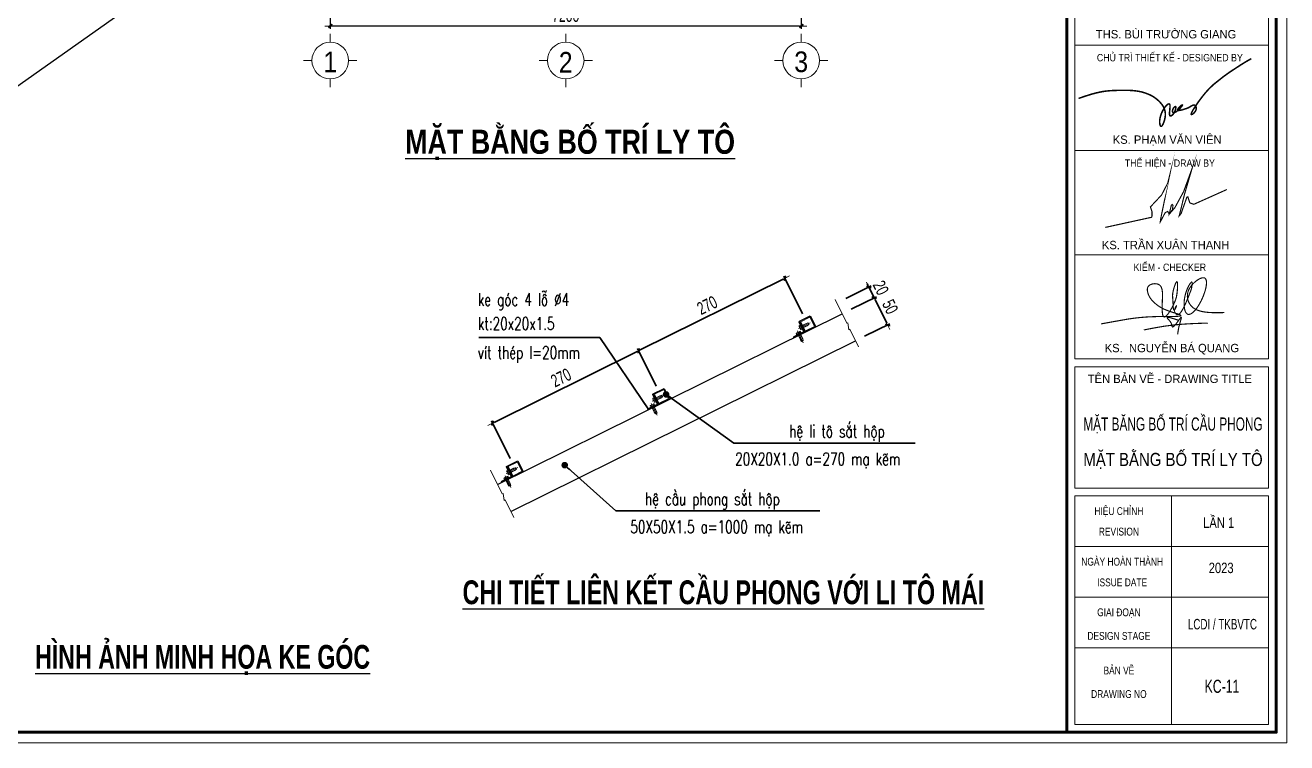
# Model space of a CAD drawing. Header units: millimetres. Extents: x -178395 to 493851, y -561170 to -280028.
# Drawn here: x 251964 to 271251, y -474425 to -463459 of the extents above; entities that cross this region are included whole.
import ezdxf
from ezdxf.enums import TextEntityAlignment as Align

# ---------------------------------------------------------------- set-up
doc = ezdxf.new("R2010")
doc.units = ezdxf.units.MM
doc.header["$MEASUREMENT"] = 0
doc.header["$PDMODE"] = 32
doc.linetypes.add('HIDDEN', pattern=[0.375, 0.25, -0.125])
doc.layers.get('Defpoints').update_dxf_attribs({"color": 1})
for name, color, linetype, lineweight in [('Dim', 252, 'Continuous', 13), ('Khungten_LCDI', 7, 'Continuous', 5), ('LC Dim', 8, 'Continuous', 18), ('LC Hatch', 252, 'Continuous', 9), ('LC ISO', 153, 'Continuous', 13), ('LC MANH DUT', 35, 'HIDDEN', 5), ('LC Net dam 1', 30, 'Continuous', 30), ('LC Net manh', 133, 'Continuous', 5), ('LC Net thay', 63, 'Continuous', 25), ('LC Text1', 3, 'Continuous', 20), ('LC Text2', 7, 'Continuous', 25)]:
    doc.layers.add(name, color=color, linetype=linetype, lineweight=lineweight)
doc.layers.add('KCS_Plotter', color=11, linetype='Continuous', plot=False)
doc.styles.add('HOATBIF', font='hoatbif.shx', dxfattribs={"width": 0.7})
doc.styles.add('Khungten', font='VHAVAN.TTF', dxfattribs={"width": 0.9, "height": 5000})
doc.styles.add('LC 1', font='VHAVANB.TTF')
doc.styles.add('LC 3', font='vnsimli.shx', dxfattribs={"width": 0.75})
doc.styles.add('LC3', font='VHARIALB.TTF', dxfattribs={"width": 0.8})
doc.styles.add('romans.shx', font='romans.shx', dxfattribs={"width": 0.7, "bigfont": 'vns.shx'})
doc.styles.add('Title', font='VHBLACK.TTF', dxfattribs={"width": 0.8})
doc.styles.add('VNAVANTH', font='VHAVANB.TTF', dxfattribs={"width": 0.6})
doc.dimstyles.new('1-100', dxfattribs={"dimscale": 100, "dimtxt": 2.5, "dimasz": 0.35, "dimexe": 0.5, "dimexo": 0, "dimgap": 0.8, "dimtad": 1, "dimdec": 0, "dimzin": 0, "dimdsep": 46, "dimtxsty": 'HOATBIF', "dimblk1": 'DOT', "dimblk2": 'DOT', "dimsah": 1, "dimcen": -1, "dimdle": 1, "dimclrd": 256, "dimclre": 256, "dimclrt": 4, "dimadec": 3, "dimazin": 2, "dimtfac": 0.3333333333333333, "dimtdec": 0, "dimtix": 1, "dimtmove": 2, "dimatfit": 3, "dimldrblk": 'DOT', "dimfxl": 1, "dimtvp": 0.8333333333333333, "dimtolj": 1, "dimtzin": 0, "dimarcsym": 0})
doc.dimstyles.new('Copy of 1-100 mat bang', dxfattribs={"dimscale": 130, "dimtxt": 2.5, "dimasz": 0.35, "dimexe": 0.5, "dimexo": 0, "dimgap": 0.8, "dimtad": 1, "dimdec": 0, "dimzin": 0, "dimdsep": 46, "dimtxsty": 'HOATBIF', "dimblk1": 'DOT', "dimblk2": 'DOT', "dimsah": 1, "dimcen": -1, "dimdle": 1, "dimclrd": 256, "dimclre": 256, "dimclrt": 4, "dimadec": 3, "dimazin": 2, "dimtfac": 0.3333333333333333, "dimtdec": 0, "dimtix": 1, "dimtmove": 2, "dimatfit": 3, "dimldrblk": 'DOT', "dimfxl": 1, "dimtvp": 0.8333333333333334, "dimtolj": 1, "dimtzin": 0, "dimarcsym": 0})
doc.dimstyles.new('D100X10', dxfattribs={"dimscale": 100, "dimtxt": 2.5, "dimasz": 1.199999999999999, "dimexe": 1, "dimexo": 0, "dimgap": 0.5, "dimtad": 1, "dimdec": 0, "dimlfac": 0.1, "dimzin": 0, "dimdsep": 46, "dimtxsty": 'romans.shx', "dimblk": 'ARCHTICK', "dimcen": 0.09, "dimdle": 1, "dimclrd": 8, "dimclre": 8, "dimclrt": 3, "dimadec": 0, "dimazin": 0, "dimtfac": 1, "dimtdec": 0, "dimtmove": 0, "dimatfit": 3, "dimfxl": 1, "dimtolj": 1, "dimtzin": 0, "dimarcsym": 0})
doc.dimstyles.new('DIM CHUAN', dxfattribs={"dimscale": 60, "dimtxt": 2.5, "dimasz": 0.35, "dimexe": 0.5, "dimexo": 0, "dimgap": 0.8, "dimtad": 1, "dimdec": 0, "dimzin": 0, "dimdsep": 46, "dimtxsty": 'HOATBIF', "dimblk1": 'DOT', "dimblk2": 'DOT', "dimsah": 1, "dimcen": -1, "dimdle": 1, "dimclrd": 256, "dimclre": 256, "dimclrt": 4, "dimadec": 3, "dimazin": 2, "dimtfac": 0.3333333333333333, "dimtdec": 0, "dimtix": 1, "dimtmove": 2, "dimatfit": 3, "dimldrblk": 'DOT', "dimfxl": 1, "dimtvp": 0.8333333333333331, "dimtolj": 1, "dimtzin": 0, "dimarcsym": 0})

# ---------------------------------------------------------------- blocks, each defined once
blk = doc.blocks.new('NGUYEN BA QUANG')
at = {"layer": 'LC ISO', "const_width": 54.00000000000001}
for points in [[(-3415.742459651906, -556.7514558557596, -0.001023268828116874), (-2230.73197725003, -344.8015073748538, -0.00838490452658571), (-1868.521439806333, -289.1159269686614, -0.02611389208118788), (-905.2891554434455, -211.6814682685072, -0.007165948777721536), (-491.0001880329091, -204.5163767106133, 0.001773479576378031), (-48.71086073680999, -203.1471858338919, 0.00973610555286447), (199.6393093123679, -196.9934690528898, 0.02577296845578685), (331.4393863478017, -185.5494115001929, 0.05446494388398628), (383.4665701761078, -173.3240845330583, 0.09182996763057781), (396.74730456418, -165.5638024612854, 0.3862621601166717), (398.8951636805486, -151.6118274983601, 0.1297930560241622), (378.6911755427227, -134.7095362617983, 0.0368009035836649), (321.0605493690655, -107.8264300745504, 0.01612787132439147), (183.7681661881652, -59.20729604910593, -0.006735657259071316), (-182.9539282377555, 61.67741038647364, -0.02392360503478572), (-416.3827062858982, 154.3740509006311, -0.04678547136346928), (-684.018369304581, 310.309586718824, -0.04150942969645631), (-918.4566112378343, 503.4894580390828, -0.09267804553477087), (-1135.537844303098, 812.5426166584948, -0.07777848738319518), (-1198.611427295215, 1035.063237065042, -0.07010647017399217), (-1195.551406124149, 1141.488491662225, -0.2015724058602932), (-1106.260531183911, 1285.650931672368, -0.09188682522042661), (-982.2227683426909, 1343.149300428951, -0.1188505876684561), (-731.8352708703042, 1351.425179531914, -0.227561029150303), (-542.7326310702765, 1207.756841431808, -0.05571639582425443), (-508.2293968836839, 1120.818865340465, -0.03574126413348661), (-487.4975763470256, 1018.975198905071, -0.02275654796647826), (-477.6939686054584, 904.4984659980109, -0.01867768323706646), (-477.259454113916, 714.0677317237132, 0.005361486166948599), (-492.6080748176137, 294.090697506821, 0.0225005832147527), (-487.0213185714547, 24.79991792020155, 0.02495605311934028), (-473.7789010750657, -85.49479227937991, 0.05187800990696231), (-451.2908626736407, -168.8656130375748, 0.08400365225806575), (-427.3289061583901, -208.9018523251871, 0.3026989583961548), (-372.1687413219161, -224.1417100875988, 0.09102839739786561), (-330.8322856532441, -203.5108787281788, 0.04576941829780168), (-284.8151406770594, -164.0440301059571, 0.03140743097482861), (-218.3378388451911, -87.18964781917748, 0.0264731876660429), (-113.6651239115272, 65.8979201776092, 0.03887828751683983), (123.9474605443665, 530.2758222458069, 0.0633875373591097), (206.6182869370914, 831.332869242091, 0.03037666214562491), (242.6143374946241, 1235.635993007862, 0.01939502723221942), (241.3568486632939, 1350.386835473095, 0.05085700761156814), (230.7066233511541, 1429.385620400688, 0.08925886774017966), (221.3408620441005, 1450.651058408141, 0.446192699033484), (201.6803199312762, 1454.428646674874, 0.08967016257334362), (185.0045353355399, 1437.581856018543, 0.04831518423442303), (156.1810004511462, 1387.977249124146, 0.0245678345197167), (114.1570094655926, 1287.599130742281, 0.0370870105852887), (24.37014530329543, 971.10249290918, 0.06811048506690111), (6.634936000578818, 722.0080484465288, 0.007403814394553052), (18.86254756404196, 571.4922636943229, -0.009820520249535426), (27.02575199130479, 442.1574602796463, 0.01377480187220938), (37.76570182202704, 214.3319147947477, 0.02399139652713657), (45.68948435918901, 153.6963684717775, 0.06864153187625571), (58.13497058269786, 112.5024933191889, 0.1684949314484489), (71.28458569604845, 98.62060262821615, 0.1904720302184289), (82.1983419411863, 99.12544360134052, 0.1357525685473833), (102.1500783606516, 116.4798127115355, 0.0425465264384966), (133.0607046513232, 164.890999053925, 0.03724681052758359), (184.7513077614894, 280.2390169332793, 0.08346179489859955), (192.0964624564749, 310.3624427118921, 0.7523962487026183), (188.5505708976125, 311.1480921158509, 0.07710326428576783), (169.9386847160185, 286.3506420671183, 0.06777754869053806), (106.2762584052598, 134.8627856008243, 0.07964221606168705), (97.11803217812485, 52.09558397092042, 0.07615012902177906), (107.1749798443016, 11.77334379710373, 0.09081810996018269), (167.5601890659964, -77.41382955442532, 0.1629918974448149), (232.5434472569013, -110.7428657877899, 0.1345345907090543), (286.9619776733834, -101.1632698900648, 0.04613473089311346), (314.9148386494944, -85.2917059364263, 0.05889992605639312), (372.1858511918817, -33.20172897129669, 0.03344636081905821), (431.1147165937909, 43.59513613561285, 0.02049285360898499), (491.5063933423044, 142.1921966617228, 0.01893084446634921), (584.4100264305725, 324.6047635312425, 0.012314747466873), (711.5809894745271, 616.9930712472124, 0.006261975924166463), (906.2382642981229, 1113.709387272364)], [(906.2382642981156, 1113.709387272364, 0.006821204782074861), (929.3664235677952, 1272.305725077778, 0.01177449647206627), (936.5019769520677, 1340.159588555165, 0.02626635318712198), (938.3232988356631, 1394.280285522138, 0.05210349315538394), (935.1362116969995, 1423.104631731956, 0.0767832397537057), (930.4281799584005, 1435.645017707051, 0.1639711312044803), (923.3951719382512, 1442.177143333858, 0.1700421894479598), (913.8775669745028, 1442.260324681876, 0.0804787467134827), (902.0638656233914, 1436.194729996001, 0.05585002304775516), (880.7169085219448, 1416.791003873979, 0.03105632320966718), (847.1146505125016, 1374.620668712159, 0.02520316896245004), (790.7418576052241, 1285.532951687463, 0.1161289833232784), (556.192337452052, 475.6461918307759, 0.0619740878534032), (575.4511275624354, 166.4681158607418, 0.04536466506679582), (610.1467278384062, 47.08867641887628, 0.07067632808432932), (659.9036252752649, -41.19088657893008, 0.09141479981049583), (709.7219259955036, -85.57871332007926, 0.146905103300193), (783.412819844516, -103.8065416412719, 0.06844753349195222), (832.8775032239337, -94.80129903793568, 0.04963584310175265), (885.4953169405726, -71.99952171795303, 0.05398590251606135), (978.4340931241004, -6.039094294857932, 0.02920929145936803), (1055.770838223843, 69.23858372721588, 0.02130438572321334), (1134.093271468044, 161.970414266194, 0.02549093279238358), (1250.056426366004, 328.6372853993089, 0.06887327965480822), (1560.71755165333, 1026.698734858248, 0.01772986867585869), (1596.423822711118, 1171.049911345006, 0.03769732555598621), (1623.732949080271, 1368.210435102461, 0.02903705367099926), (1623.492576731731, 1452.896334537509, 0.04287987065683749), (1612.707492836858, 1525.13190782693, 0.06672644180491556), (1590.416631502465, 1582.526591583446, 0.1004945659195724), (1555.658926835376, 1622.689822419576, 0.1118714799712033), (1507.790730536906, 1643.611139487417, 0.05463110627537568), (1469.293329368144, 1647.092779967352, 0.04117910092137147), (1426.369218068912, 1642.780848260212, 0.04560995381358889), (1355.263866422441, 1622.789591019449, 0.04967005442666559), (1224.85958513983, 1557.559348550218, 0.109428770350453), (829.0577193203226, 1164.446508786263, 0.05046970122450359), (753.1878892433433, 1012.310292445298, 0.3681263292270148), (1079.034315203307, 155.7475817831291, 0.04065477441221551), (1222.588264185588, 89.57206983858487, 0.03144098274845051), (1382.567851312071, 41.73820587448427, 0.02350305092233591), (1556.509230861129, 9.494742693699664, 0.01708387394488401), (1741.948557111127, -9.909566900751088, 0.01193550630204759), (1936.421984340452, -19.22597010593745, 0.009133379972890996), (2205.51443450256, -20.71078428751207, 0.002915431525694136), (2480.447111560394, -15.67412363161566)], [(-1368.076078839847, -846.5769282116671, -0.004051470173590949), (-800.4800903758942, -737.2419130066992, -0.02638426695731388), (342.335443126276, -582.3521773445827, -0.006338858096324619), (726.2489689903141, -555.6118707723508, -0.004215207665118923), (1111.128757939417, -536.955526556645, -0.002629152913625729), (1689.414704448123, -517.0549725896271)], [(273.5069862953005, -379.6265265482361, 0.002583589471149279), (98.6858570232107, -322.4545898970973, 0.004829212876138576), (-9.140757654258778, -288.9516493468836, 0.009549268742896229), (-103.8861650758427, -262.3662346226047, 0.02018964512143505), (-180.3178823391918, -245.4653560545412, 0.02039080733822667), (-210.030956254539, -241.5113085573539, 0.03779208156076497), (-233.2034265419488, -241.0160239730612, 0.08389058355718805), (-249.181232838615, -244.3253785930283, 0.1298664005104537), (-256.0496311302068, -249.512255242269, 0.1706472609568477), (-258.2271902573821, -257.1797134181252, 0.0741418097433781), (-256.9367273477883, -263.7414758689119, 0.04333022544378234), (-253.4272373590329, -271.4926647789835, 0.03898213506768449), (-240.4898578920383, -290.4152512596047, 0.01838143936715648), (-209.4114435354877, -326.6878785700246, -0.00614457368808996), (-154.9314100915108, -387.9240764445276, -0.01716142362355488), (-111.5782992732311, -441.9616064683651, -0.02917932746616484), (-72.33556495999619, -501.6273440412187, -0.05627668711859957), (-39.24854109179068, -576.7616233160952, -0.02541612563918485), (-31.07435968748905, -610.0984959667257, -0.003247426930573574), (-23.54134462146067, -651.5856609328766, 0.03331552814876149), (-17.5691758126286, -676.7936901688226, 0.05563147195772989), (-12.21683856116397, -689.2109160313266, 0.08752108743613793), (-5.285343057799764, -697.5322425993509, 0.158279770782921), (7.912478522084712, -702.7649958976835, 0.07776982487074056), (18.42066456134125, -701.7802183550375, 0.05149525642811281), (30.17063013827101, -697.5044527213031, 0.04838032487659783), (49.88779429096394, -685.4595185412618, 0.02792000497866766), (71.79179451411983, -667.3966761485208, 0.02121534791074225), (103.7692175545471, -635.3898742488818, 0.01275748010887483), (138.1231757512614, -596.1361972852028, 0.01135363225152305), (192.2211496975924, -527.9823266261083, 0.005945326491445629), (264.6100631347999, -430.155121290969, -0.007903619690714288), (359.7145691134028, -300.5607676876243, -0.01148330057469655), (384.3675966664359, -269.8244740601804, -0.02782250004930501), (404.0571742248776, -248.6063577198365, -0.06696102629205983), (415.0476274738921, -240.1255715803418, -0.1235452428722631), (420.3737641911757, -238.4734149208816, -0.248584094680431), (423.9742472370144, -240.3082719536324, -0.1208396114824122), (425.8282025436438, -245.6936594908475, -0.06459661312201433), (425.6305849657874, -259.8493048307719, -0.02700827915941287), (420.5898580810153, -288.5259679210722, -0.01130616100148826), (411.1827610912896, -326.251105666277, -0.007084813019538475), (384.0403472986018, -419.4460164386837, 0.007773290434898449), (340.101061963107, -568.922981152893, 0.03161987238243393), (265.5989171810015, -923.0332083953544, 0.004794833107784158), (247.7879085281857, -1054.90964259312)]]:
    blk.add_lwpolyline(points, format="xyb", dxfattribs=at)
blk = doc.blocks.new('lcdi fix')
at = {"layer": 'Defpoints', "lineweight": 0}
blk.add_lwpolyline([(-1199.999999582767, -14849.99999999255), (-1199.999999582767, 14849.99999999255), (40799.99891111254, 14849.99999999255), (40799.99891111254, -14849.99999999255)], close=True, dxfattribs=at)
at = {"layer": 'Khungten_LCDI', "color": 5, "lineweight": 60}
blk.add_line((36600.02583062735, 14649.99999999255), (36600.02583062735, -14649.99999999255), dxfattribs=at)
at = {"layer": 'Khungten_LCDI', "color": 5, "lineweight": 25}
blk.add_line((40599.99900004354, -14649.99999999255), (40599.99900004354, 14649.99999999255), dxfattribs=at)
at = {"layer": 'Khungten_LCDI', "color": 9, "lineweight": 15}
for p, q in [((38600.01241535035, -10133.35492102057), (38600.01241535035, -14500.00080568343)), ((40449.99980574933, -11100.01639542729), (36750.02502495137, -11100.01639542729)), ((40449.99980574933, -12066.67786983401), (36750.02502495137, -12066.67786983401)), ((40449.99980574933, -13033.33934423327), (36750.02502495137, -13033.33934423327))]:
    blk.add_line(p, q, dxfattribs=at)
at = {"layer": 'Khungten_LCDI', "color": 5, "lineweight": 60}
blk.add_lwpolyline([(0, -14649.99999999255), (0, 14649.99999999255), (40599.99891117215, 14649.99999999255), (40599.99891117215, -14649.99999999255)], close=True, dxfattribs=at)
at = {"layer": 'Khungten_LCDI', "color": 9, "lineweight": 15}
for points in [[(36750.02502495137, -1521.876888302984), (40449.99980574933, -1521.876888302984), (40449.99980574933, 446.3150240202522), (36750.02502495137, 446.3150240202522)], [(36750.02502495137, -1521.876888302984), (40449.99980563012, -1521.876888302984), (40449.99980563012, -3535.499688288095), (36750.02502495137, -3535.499688288095)], [(36750.02502495137, -5526.407044445994), (40449.99980574933, -5526.407044445994), (40449.99980563012, -3535.499688288095), (36750.02502480236, -3535.499688288095)], [(36750.02502495137, -7517.314400603893), (40449.99980574933, -7517.314400603893), (40449.99980574933, -5526.407044445994), (36750.02502495137, -5526.407044445994)], [(36750.02502495137, -9983.355726711452), (40449.99980574933, -9983.355726711452), (40449.99980574933, -7667.313498102129), (36750.02502495137, -7667.313498102129)], [(36750.02502495137, -14500.00080568343), (40449.99980574933, -14500.00080568343), (40449.99980574933, -10133.35492102057), (36750.02502495137, -10133.35492102057)]]:
    blk.add_lwpolyline(points, close=True, dxfattribs=at)
at = {"layer": 'LC ISO', "const_width": 29.4}
blk.add_lwpolyline([(36819.74416653373, -2541.455157268963, -0.005588515698796944), (36989.0649052116, -2484.316249435927, -0.02245297996981345), (37202.60905389402, -2425.099459620501, -0.03834290273951299), (37420.45916787206, -2393.413775446594, -0.01229875748814797), (37598.25398095829, -2386.080560537801, -0.01406072389736708), (37777.63504028412, -2385.951238319102, -0.03243469472397378), (37955.14876871897, -2402.305004945345, -0.06588667598315685), (38168.57910613892, -2465.408022687472, -0.1274019199065345), (38413.91882626816, -2656.564060261202, -0.2172033913870078), (38473.51582590696, -2910.340706601303, -0.05604631458064478), (38440.91393196454, -3019.256991701852, -0.05498114323569674), (38418.68301767128, -3060.047024084048, -0.0749171195420875), (38407.73596683732, -3071.462336482671, -0.1926307985351304), (38397.53794113263, -3074.749064061763, -0.1904258852390606), (38388.53235502096, -3068.959157021071, -0.07985644518698883), (38381.06016874235, -3055.120186785644, -0.06746448095194765), (38372.00329302186, -3008.881330440856, -0.08982270754539133), (38386.02260764984, -2880.7609067271, -0.1042703524117972), (38490.69895416835, -2685.125388683412, -0.05658009149868722), (38522.44709164335, -2655.773398954912, -0.1027612968865278), (38542.61795762864, -2645.949069998913, -0.4117672404207381), (38564.75579915648, -2657.634629334176, -0.07218231383227926), (38568.32334527191, -2673.449450496362, -0.04206250200986533), (38567.65574511848, -2720.708542805478, 0.006515227151422259), (38560.07481369984, -2805.751622060379, 0.05084639786445472), (38560.7303022237, -2852.434396133073, 0.08464227202765125), (38565.36694139385, -2867.77085229392, 0.3168875802509872), (38580.08224686632, -2876.146023401588, 0.1055700702543699), (38594.99454629862, -2871.005151155919, 0.07917300854265144), (38621.31378271445, -2849.461328315775, 0.1488966286766768), (38678.77496713557, -2726.923334882694, 0.07447193736778981), (38678.9068149765, -2705.806119712896, 0.2952294155954125), (38672.28601486413, -2696.063621571978, 0.157010280361406), (38666.16498245305, -2696.804296995414, 0.09729784531344862), (38649.94403260081, -2708.888796559453, 0.1650175655232289), (38616.49292066228, -2778.194805935902, 0.0851171643159633), (38617.43871355089, -2797.651071583308, 0.3847350180374049), (38637.45216063278, -2813.490573439063, 0.08300276922985213), (38654.68758825269, -2810.226105816579, 0.04418340670847572), (38675.23309813778, -2800.829501341362, 0.04844794296338305), (38721.72117176115, -2767.634752472501, 0.05519679072184347), (38787.6826666721, -2697.263114916433, 0.06222981996331223), (38805.78432118996, -2668.35126359568, 0.3561450020375981), (38806.31353539405, -2662.200538462866, 0.2964482303037709), (38800.00646822885, -2663.518652059409, 0.0579955875223284), (38762.44256600568, -2693.296752088816, 0.04854116645853888), (38723.04857397747, -2737.37378487954, 0.08660772606827345), (38713.85392761184, -2755.339407281324, 0.3148671975450135), (38716.80380624836, -2766.150217934597, 0.149234246616568), (38730.76612320822, -2770.062454764735, 0.0475888731294818), (38752.88778181215, -2768.569275180583, 0.03074249337590269), (38810.18765648222, -2755.345822897937, 0.01091941746084903), (38887.92128206688, -2731.196223002421, 0.0584758200324836), (38946.96842958644, -2703.216956724308, -0.02130430647409003), (38991.29834462472, -2677.680324779268, -0.04634426946496323), (39012.87625869636, -2669.204763763448, -0.09669843592212417), (39032.4871797809, -2667.255866578304, -0.153723112879591), (39048.95079601937, -2674.532101573443, -0.1037139143210005), (39061.15497800614, -2691.30875661636, -0.23554618836894), (39056.7669764848, -2778.079324334847, -0.1244463231351132), (38999.95752419208, -2839.660228066303, -0.1152476491664615), (38981.17614154436, -2848.01762156909, -0.439420744214835), (38973.60880067004, -2843.0734146417, -0.1011233010464462), (38974.33563636408, -2833.230777115152, -0.05373522426661613), (38987.44760825419, -2800.624264290542, -0.02545295212921262), (39028.94848213565, -2728.712604652683, -0.03346928635086892), (39247.97035103442, -2429.586297329663, -0.0590127673894997), (39490.82002178645, -2202.599657489797, -0.03440034268406823), (39817.51851404092, -1967.718628791824, -0.02324912255646122), (40123.30022735055, -1779.818051969521)], format="xyb", dxfattribs=at)
at = {"layer": 'LC ISO', "const_width": 21.59999986938455}
for points in [[(38222.87711433375, -4809.914188518995), (38225.15778840998, -4705.622842297947), (38193.79040883611, -4613.831415934703), (38407.04469533822, -4386.399640539807), (38523.82636663569, -4160.669496511648), (38558.67262562091, -4023.587141020067), (38386.02930053312, -4862.210910692544), (38383.96154913022, -4897.784401399658), (38424.12266979824, -4821.607947274813), (38475.37295255252, -4724.397890678272), (38525.03943360259, -4698.540392353363), (38553.04795764325, -4752.338513541526), (38615.8066159264, -4664.062902577416), (38625.24762483747, -4581.188215915725), (38611.22380433179, -4565.5304865529), (38594.23557759722, -4580.745964922391), (38553.04795764325, -4752.338513541526), (38659.01729020742, -4632.174897728262), (38828.42139111131, -4321.73085648668), (38987.05794487947, -3888.191893667587), (38849.66735140136, -4359.020298461062), (38748.80015094856, -4764.090824562583), (38743.75047326418, -4784.369721836192), (38780.60786412023, -4740.522841314676), (38890.75097243756, -4426.596446939122), (38910.24178214246, -4420.38432971327), (38947.18867583385, -4536.30694481291), (39023.38938792791, -4563.777741282853), (39655.19297212332, -4280.944315545497)], [(37332.86066179157, -5004.465325853576), (38222.87711433375, -4809.914188518995)]]:
    blk.add_lwpolyline(points, dxfattribs=at)
at = {"layer": 'LC Net dam 1', "xscale": 0.4, "yscale": 0.4, "zscale": 0.4}
blk.add_blockref('NGUYEN BA QUANG', (38615.82109906134, -6625.338046038371), dxfattribs=at)
at = {"color": 7}
for s, height, style, p in [('ths. bïi tr\xadêng giang', 159.9999958502171, 'VNAVANTH', (38493.4382369825, -1394.128151668134)), ('ks. PH¹M V¡N VI£N', 159.9999958502171, 'VNAVANTH', (38514.71864980546, -3407.751048197184)), ('ks. TRÇN XU¢N THANH ', 159.9999958502171, 'VNAVANTH', (38514.71864980546, -5421.373751633466)), ('ks.  NGUYÔN B¸ QUANG', 159.999995850217, 'VNAVANTH', (38604.81992317514, -7389.565698123064)), ('tªn b¶n vÏ - drawing title', 159.999995850217, 'Khungten', (38565.57114115444, -7977.244468249381))]:
    blk.add_text(s, height=height, dxfattribs=dict(at, style=style)).set_placement(p, align=Align.CENTER)
for s, height, style, width, p in [('chñ tr× thiÕt kÕ - designed by', 139.9999963689399, 'Khungten', 0.9, (38565.57114115444, -1831.807858450236)), ('thÓ hiÖn - draw by', 139.9999963689399, 'Khungten', 0.9, (38565.57114115444, -3845.430658435347)), ('kiÓm - checker', 139.9999963689399, 'Khungten', 0.9, (38565.57114115444, -5836.338014593246)), ('hiÖu chØnh', 149.9999961095785, 'Khungten', 0.8, (37591.68996659008, -10499.41199288517)), ('revision', 149.9999961095785, 'Khungten', 0.8, (37591.68996659008, -10890.99042762071)), ('ngµy hoµn thµnh', 149.9999961095785, 'Khungten', 0.8, (37654.03784310904, -11466.07346729934)), ('issue date', 149.9999961095785, 'Khungten', 0.8, (37654.03784310904, -11861.50349316746)), ('giai ®o¹n', 149.9999961095785, 'Khungten', 0.8, (37591.68996659008, -12432.73494169861)), ('lcdi / tkBVTC', 199.9999948127713, 'Title', 0.7, (39570.58762645808, -12684.13589687645)), ('design stage', 149.9999961095785, 'Khungten', 0.8, (37591.68996659008, -12883.1508423388)), ('b¶n vÏ', 149.9999961095785, 'Khungten', 0.8, (37591.68996659008, -13543.73938007653)), ('drawing nO', 149.9999961095785, 'Khungten', 0.8, (37591.68996659008, -13994.15528071672))]:
    blk.add_text(s, height=height, dxfattribs=dict(at, style=style, width=width)).set_placement(p, align=Align.CENTER)
at = {"color": 7, "style": 'Khungten', "width": 0.8}
for tag, p in [('REVISION', (39498.75271332351, -10746.30395446718)), ('NGAYHT', (39546.07422497955, -11609.37091637403))]:
    blk.add_attdef(tag, text='', height=199.998925739526, dxfattribs=at).set_placement(p, align=Align.CENTER)
at = {"layer": 'LC Text1', "color": 3, "style": 'LC 1', "width": 1.834005631990714}
for tag, p, p2 in [('TENBANVE1', (36912.65773373929, -8885.760238945484), (40339.14503431407, -8885.760238945484)), ('TENBANVE2', (36912.65773373929, -9562.465564332902), (40339.14503431407, -9562.465564332902))]:
    blk.add_attdef(tag, text='', height=249.9999935159642, dxfattribs=at).set_placement(p, p2, align=Align.FIT)
at = {"layer": 'LC Text1', "style": 'Title', "width": 0.7}
blk.add_attdef('SOBANVE', text='', height=249.9999935159641, dxfattribs=at).set_placement((39561.98232412425, -13896.18071823567), align=Align.CENTER)
blk = doc.blocks.new('TIEUDE1')
at = {"layer": 'LC Text2', "color": 7, "style": 'LC 1'}
blk.add_attdef('TIªU§Ò', text='', height=5, dxfattribs=at).set_placement((0, 0), align=Align.BOTTOM_CENTER)
blk.add_attdef('TL', text='', height=3, dxfattribs=at).set_placement((0, -2), align=Align.TOP_CENTER)
blk = doc.blocks.new('DOT')
at = {"layer": 'LC Dim'}
blk.add_line((-3, 0), (3, 0), dxfattribs=at)
at = {"layer": 'LC Dim', "color": 4}
blk.add_line((-1, -1), (1, 1), dxfattribs=at)
blk.add_lwpolyline([(0.5, 1), (-1, -0.5), (-0.5, -1), (1, 0.5)], close=True, dxfattribs=at)
blk = doc.blocks.new('*D597')
at = {"layer": 'Defpoints', "color": 0, "ltscale": 2, "transparency": 16777216}
for p in [(256627.3938279081, -461858.8700692228), (263827.393827908, -461858.8700692228), (256627.3938279081, -463472.8079652798)]:
    blk.add_point(p, dxfattribs=at)
at = {"layer": 'LC Dim', "lineweight": -2, "ltscale": 2, "transparency": 16777216}
for p, q in [((256627.3938279081, -461858.8700692228), (256627.3938279081, -463512.8079652798)), ((263827.393827908, -461858.8700692228), (263827.393827908, -463512.8079652798)), ((263799.393827908, -463472.8079652798), (256655.3938279081, -463472.8079652798))]:
    blk.add_line(p, q, dxfattribs=at)
at = {"layer": 'LC Dim', "lineweight": -2, "ltscale": 2, "transparency": 16777216, "xscale": 28, "yscale": 28, "zscale": 28, "rotation": 180}
blk.add_blockref('DOT', (256627.3938279081, -463472.8079652798), dxfattribs=at)
at = {"layer": 'LC Dim', "lineweight": -2, "ltscale": 2, "transparency": 16777216, "xscale": 28, "yscale": 28, "zscale": 28}
blk.add_blockref('DOT', (263827.393827908, -463472.8079652798), dxfattribs=at)
at = {"layer": 'LC Dim', "color": 4, "ltscale": 2, "transparency": 16777216, "insert": (260227.393827908, -463308.8079652798), "char_height": 200, "attachment_point": 5, "style": 'HOATBIF'}
blk.add_mtext('\\A1;7200', dxfattribs=at)
blk = doc.blocks.new('_Dot')
at = {"color": 0, "linetype": 'ByBlock', "lineweight": -2}
blk.add_line((-0.5, 0), (-1, 0), dxfattribs=at)
at = {"color": 0, "linetype": 'ByBlock', "const_width": 0.5}
blk.add_lwpolyline([(-0.25, 0, 1), (0.25, 0, 1)], format="xyb", close=True, dxfattribs=at)
blk = doc.blocks.new('TTRUC')
at = {"layer": 'LC ISO'}
for p, q in [((0, 6.94551799677526), (0, 10.13175513561828)), ((-6.94551799677526, 0), (-10.13175513561828, 0)), ((6.94551799677526, 0), (10.13175513561828, 0)), ((0, -6.94551799677526), (0, -10.13175513561828))]:
    blk.add_line(p, q, dxfattribs=at)
at = {"layer": 'LC Net manh'}
blk.add_circle((0, 0), 6.94551799677526, dxfattribs=at)
blk = doc.blocks.new('*D1120')
at = {"layer": 'Defpoints', "color": 0, "transparency": 16777216}
for p in [(278554.2567238673, -467016.7895421905), (278902.7285140547, -467720.4777377778), (276000.5125891893, -469157.6773173508)]:
    blk.add_point(p, dxfattribs=at)
at = {"layer": 'Dim', "lineweight": -2, "transparency": 16777216}
for p, q in [((275683.4056440393, -468438.4570100019), (278522.8918788297, -467032.3216539521)), ((278902.7285140547, -467720.4777377778), (278532.0679927793, -466971.9826207084)), ((276000.5125891893, -469157.6773173508), (275629.8520679139, -468409.1822002814))]:
    blk.add_line(p, q, dxfattribs=at)
at = {"layer": 'Dim', "lineweight": -2, "transparency": 16777216, "xscale": 35, "yscale": 35, "zscale": 35}
for p, rotation in [((278554.2567238673, -467016.7895421905), 26.34496604125285), ((275652.0407990018, -468453.9891217635), 206.3449660412528)]:
    blk.add_blockref('DOT', p, dxfattribs=dict(at, rotation=rotation))
at = {"layer": 'Dim', "color": 4, "transparency": 16777216, "insert": (277012.1749639739, -467551.6809539003), "char_height": 250, "attachment_point": 5, "rotation": 26.34496604125285, "style": 'HOATBIF'}
blk.add_mtext('\\A1;270', dxfattribs=at)
blk = doc.blocks.new('*D1121')
at = {"layer": 'Defpoints', "color": 0, "transparency": 16777216}
for p in [(279765.3599389227, -467414.307867661), (279871.8658481311, -467629.3810907822), (280328.6636737422, -467403.1713049472)]:
    blk.add_point(p, dxfattribs=at)
at = {"layer": 'Dim', "lineweight": -2, "transparency": 16777216}
for p, q in [((280206.6256527744, -467156.7332367875), (280191.0935410148, -467125.368391749)), ((279765.3599389227, -467414.307867661), (280266.9646860174, -467165.9093507409)), ((279871.8658481311, -467629.3810907822), (280373.4705952258, -467380.9825738621)), ((280222.1577645339, -467188.098081826), (280328.6636737422, -467403.1713049472)), ((280344.1957855017, -467434.5361499857), (280359.7278972613, -467465.9009950242))]:
    blk.add_line(p, q, dxfattribs=at)
at = {"layer": 'Dim', "lineweight": -2, "transparency": 16777216, "xscale": 35, "yscale": 35, "zscale": 35}
for p, rotation in [((280222.1577645339, -467188.098081826), 296.3449660375244), ((280328.6636737422, -467403.1713049472), 116.3449660375244)]:
    blk.add_blockref('DOT', p, dxfattribs=dict(at, rotation=rotation))
at = {"layer": 'Dim', "color": 4, "transparency": 16777216, "insert": (280459.1190972207, -467204.6608959379), "char_height": 250, "attachment_point": 5, "rotation": 296.34496603752444, "style": 'HOATBIF'}
blk.add_mtext('\\A1;20', dxfattribs=at)
blk = doc.blocks.new('*D1122')
at = {"layer": 'Defpoints', "color": 0, "ltscale": 2, "transparency": 16777216}
for p in [(279871.8658481311, -467629.3810907822), (280594.9284468314, -467940.8543628659), (280138.1306212083, -468167.0641486994)]:
    blk.add_point(p, dxfattribs=at)
at = {"layer": 'Dim', "lineweight": -2, "ltscale": 2, "transparency": 16777216}
for p, q in [((279871.8658481311, -467629.3810907822), (280373.470595245, -467380.9825738608)), ((280344.1957855202, -467434.536149984), (280579.3963350723, -467909.4895178272)), ((280138.1306212083, -468167.0641486994), (280639.7353683153, -467918.6656317814))]:
    blk.add_line(p, q, dxfattribs=at)
at = {"layer": 'Dim', "lineweight": -2, "ltscale": 2, "transparency": 16777216, "xscale": 35, "yscale": 35, "zscale": 35}
for p, rotation in [((280328.6636737611, -467403.1713049453), 116.3449660367788), ((280594.9284468314, -467940.8543628659), 296.3449660367788)]:
    blk.add_blockref('DOT', p, dxfattribs=dict(at, rotation=rotation))
at = {"layer": 'Dim', "color": 4, "ltscale": 2, "transparency": 16777216, "insert": (280645.5044383801, -467581.0390364593), "char_height": 250, "attachment_point": 5, "rotation": 296.3449660367788, "style": 'HOATBIF'}
blk.add_mtext('\\A1;50', dxfattribs=at)
blk = doc.blocks.new('*D1123')
at = {"layer": 'Defpoints', "color": 0, "transparency": 16777216}
for p in [(275652.0407990018, -468453.9891217634), (276000.5125891893, -469157.6773173508), (273098.2966643239, -470594.8768969238)]:
    blk.add_point(p, dxfattribs=at)
at = {"layer": 'Dim', "lineweight": -2, "transparency": 16777216}
for p, q in [((272781.1897191738, -469875.6565895749), (275620.6759539642, -468469.5212335251)), ((276000.5125891893, -469157.6773173508), (275629.8520679137, -468409.1822002813)), ((273098.2966643239, -470594.8768969238), (272727.6361430484, -469846.3817798544))]:
    blk.add_line(p, q, dxfattribs=at)
at = {"layer": 'Dim', "lineweight": -2, "transparency": 16777216, "xscale": 35, "yscale": 35, "zscale": 35}
for p, rotation in [((275652.0407990018, -468453.9891217634), 26.34496604125285), ((272749.8248741364, -469891.1887013365), 206.3449660412528)]:
    blk.add_blockref('DOT', p, dxfattribs=dict(at, rotation=rotation))
at = {"layer": 'Dim', "color": 4, "transparency": 16777216, "insert": (274109.9590391084, -468988.8805334732), "char_height": 250, "attachment_point": 5, "rotation": 26.34496604125285, "style": 'HOATBIF'}
blk.add_mtext('\\A1;270', dxfattribs=at)
blk = doc.blocks.new('_ArchTick')
at = {"color": 0, "linetype": 'ByBlock', "const_width": 0.15}
blk.add_lwpolyline([(-0.5, -0.5), (0.5, 0.5)], dxfattribs=at)
blk = doc.blocks.new('VIT M5')
at = {"layer": 'LC Hatch'}
for p, q in [((-2.756961720064282, 0.6350000000093132), (-3.30199999990873, 0.6350000000093132)), ((-3.30199999990873, 0.6350000000093132), (-3.30199999990873, 0)), ((-3.30199999990873, 0), (-1.587499999906868, 0)), ((-2.756961720064282, 0.6350000000093132), (-2.756961720064282, 2.176490075362381)), ((2.756961720064282, 0.6350000000093132), (-2.756961720064282, 0.6350000000093132)), ((2.067721290048212, 2.413000000000466), (-2.067721290048212, 2.413000000000466)), ((-1.587499999906868, 0), (1.587499999906868, 0)), ((-1.587499999906868, 0), (-1.587499999906868, -6.98499999998603)), ((-1.378480860032141, 0.6350000000093132), (-1.378480860032141, 2.176490075362381)), ((-1.193800000008196, 0), (-1.193800000008196, -9.057105263171252)), ((0, 4.314730138779851), (0, -11.99746112470166)), ((1.378480860032141, 0.6350000000093132), (1.378480860032141, 2.176490075362381)), ((1.587499999906868, 0), (1.587499999906868, -6.98499999998603)), ((1.587499999906868, 0), (3.30199999990873, 0)), ((2.756961720064282, 0.6350000000093132), (2.756961720064282, 2.176490075362381)), ((2.756961720064282, 0.6350000000093132), (3.30199999990873, 0.6350000000093132)), ((3.30199999990873, 0.6350000000093132), (3.30199999990873, 0)), ((-1.587499999906868, -6.98499999998603), (-1.104899999918416, -9.52499999999418)), ((-1.193800000008196, -9.057105263171252), (1.193800000008196, -9.057105263200356)), ((-1.104899999918416, -9.52499999999418), (1.104899999918416, -9.525000000023283)), ((1.587499999906868, -6.98499999998603), (1.104899999918416, -9.525000000023283)), ((1.193800000008196, -2.91038304567337e-11), (1.193800000008196, -9.057105263200356))]:
    blk.add_line(p, q, dxfattribs=at)
at = {"layer": 'LC Hatch', "extrusion": (0, 0, -1)}
for centre, radius, start, end in [((2.067721290048212, 1.29044813325163), 1.122551866737183, 52.12112050853066, 90), ((2.067721290048212, 1.29044813325163), 1.122551866737183, 90, 127.8788794914693), ((0, -1.722442580008646), 4.135442579999989, 70.52877937000655, 109.4712206299935), ((-2.067721290048212, 1.29044813325163), 1.122551866737183, 52.12112050853066, 90), ((-2.067721290048212, 1.29044813325163), 1.122551866737183, 90, 127.8788794914693)]:
    blk.add_arc(centre, radius, start, end, dxfattribs=at)
blk = doc.blocks.new('vzx')
at = {"layer": 'LC MANH DUT', "ltscale": 800}
for points in [[(6970.446036515932, 5514.317637328408), (6787.63379686448, 5423.787614498287), (6697.103774034244, 5606.599854149623), (6879.916013685695, 5697.12987697986)], [(4066.957524405036, 4076.487862967188), (3884.145284753467, 3985.957840136951), (3793.615261923231, 4168.770079788403), (3976.427501574799, 4259.300102618523)], [(1164.741599539586, 2639.288283394184), (981.9293598880176, 2548.758260563947), (891.3993370577809, 2731.570500215399), (1074.211576709349, 2822.100523045519)]]:
    blk.add_lwpolyline(points, close=True, dxfattribs=at)
at = {"layer": 'LC Net manh', "ltscale": 2}
for points in [[(7379.34813748888, 6050.977066791966), (7613.934531441133, 5577.263897068333), (7632.468310652475, 5586.441966645885), (7653.442372783844, 5448.958285458619), (7672.740068068902, 5458.514652133221), (7846.820458366594, 5106.984573660884)], [(535.8428212334984, 2662.020760022569), (770.4292151857517, 2188.307590298937), (788.962994397094, 2197.485659876489), (809.9370565284626, 2060.001978689223), (829.2347518135211, 2069.558345363825), (1003.315142111212, 1718.028266891488)]]:
    blk.add_lwpolyline(points, dxfattribs=at)
at = {"layer": 'LC Net thay'}
for p, q in [((674.3106075875112, 2376.336913259467), (7520.229167644924, 5766.488276863704)), ((940.5753806180437, 1838.653855461394), (7786.493940674409, 5228.805219065049))]:
    blk.add_line(p, q, dxfattribs=at)
at = {"layer": 'LC Net thay', "ltscale": 2}
for points in [[(6672.985339109495, 5614.742402692791), (6779.491248349368, 5399.669179515331), (6564.432442424877, 5293.170409736631), (6563.217724588758, 5295.7070643896, -0.4142135623730951), (6569.827408672718, 5314.463926835393), (6744.299740149581, 5401.527211235312, 0.414213562373095), (6750.909424233541, 5420.284073681105), (6663.839000372507, 5594.770822410821, -0.4142135623730951), (6670.448684456467, 5613.527684856614)], [(3769.496826998482, 4176.912628331454), (3876.002736238355, 3961.839405153994), (3660.943930313864, 3855.340635375294), (3659.729212477745, 3857.877290028264, -0.4142135623730951), (3666.338896561705, 3876.634152474056), (3840.811228038569, 3963.697436873976, 0.414213562373095), (3847.420912122529, 3982.454299319768), (3760.350488261494, 4156.941048049484, -0.4142135623730951), (3766.960172345454, 4175.697910495277)], [(867.2809020644636, 2739.713048896927), (973.7868113043369, 2524.639825719467), (758.7280053798459, 2418.141055940767), (757.5132875437266, 2420.677710593736, -0.4142135623730951), (764.1229716276866, 2439.434573039529), (938.5953031045501, 2526.497857439448, 0.414213562373095), (945.2049871885101, 2545.254719885183), (858.1345633274759, 2719.741468614957, -0.4142135623730951), (864.7442474114359, 2738.498331060749)]]:
    blk.add_lwpolyline(points, format="xyb", close=True, dxfattribs=at)
at = {"layer": 'LC Net thay'}
for points in [[(6994.564471440797, 5506.175088785356), (6779.491248321428, 5399.669179573422), (6672.985339109495, 5614.742402692791), (6888.058562228747, 5721.248311904725)], [(4091.075959329784, 4068.345314424019), (3876.002736210532, 3961.839405212086), (3769.496826998482, 4176.912628331454), (3984.570050117734, 4283.418537543388)], [(1188.860034464335, 2631.145734851016), (973.7868113450822, 2524.639825639082), (867.2809021330322, 2739.713048758451), (1082.354125252285, 2846.218957970385)]]:
    blk.add_lwpolyline(points, close=True, dxfattribs=at)
at = {"xscale": -16, "yscale": 16, "zscale": 16}
for p, rotation in [((6714.258517764916, 5501.227777418972), 116.202581892405), ((6664.295234160789, 5361.78421261278), 26.20258189240501), ((3760.806722045934, 3923.954438261222), 26.20258189240501), ((3810.770005650062, 4063.398003067414), 116.202581892405), ((908.5540807267535, 2626.19842360937), 116.202581892405), ((858.5907971225097, 2486.754858803179), 26.20258189240501)]:
    blk.add_blockref('VIT M5', p, dxfattribs=dict(at, rotation=rotation))
at = {"layer": 'LC Text2'}
ref = blk.add_blockref('TIEUDE1', (5162.339609192743, -141.5651593629736), dxfattribs=dict(at, xscale=95.99999751017147, yscale=95.99999751017147, zscale=95.99999751017147))
ref.add_attrib('TIªU§Ò', '%%uchi tiÕt liªn kÕt cÇu phong víi li t« m¸i', dxfattribs={"color": 7, "height": 472.7437895810414, "style": 'LC3', "width": 0.7}).set_placement((5162.339609192743, -141.5651593629736), align=Align.BOTTOM_CENTER)
at = {"layer": 'LC Text1', "color": 3, "style": 'LC 3', "width": 0.7}
for s, p in [('ke gãc 4 lç %%C4', (287.2308344060439, 5922.802371954662)), ('kt:20x20x1.5', (287.2308344060439, 5444.779459737591)), ('vÝt thÐp l=20mm', (287.2308344060439, 4871.250478349742)), ('hÖ li t« s¾t hép', (6468.439716858848, 3307.543359200587)), ('20X20X1.0 a=270 m¹ kÏm', (5395.962967124942, 2756.746938077267)), ('hÖ cÇu phong s¾t hép', (3605.259443149029, 1964.51773724251)), ('50X50X1.5 a=1000 m¹ kÏm', (3314.291161541187, 1411.489093927201))]:
    blk.add_text(s, height=249.9999750004932, dxfattribs=at).set_placement(p)
at = {"layer": 'Dim'}
for base, p1, p2, picture, middle in [((6382.653167712735, 6468.233609214076), (3828.909033034754, 4327.34583405382), (6731.124957900203, 5764.545413626824), '*D1120', (4840.571407819341, 5933.342197504302)), ((3480.437242847227, 5031.03402964113), (926.6931081693037, 2890.146254480816), (3828.909033034754, 4327.34583405382), '*D1123', (1938.355482953833, 4496.142617931357))]:
    dim = blk.add_linear_dim(base=base, p1=p1, p2=p2, angle=206.3449660412528, dimstyle='1-100', override={"dimlfac": 0.08333333333333333}, dxfattribs=at)
    dim.commit()
    dim.dimension.update_dxf_attribs({"geometry": picture, "text_midpoint": middle, "insert": (-272171.6035561545, 473485.0231514046)})
dim = blk.add_aligned_dim(p1=(7593.756382768217, 6070.715283743571), p2=(7700.262291976542, 5855.64206062234), distance=509.7402482545219, dimstyle='1-100', override={"dimlfac": 0.08333333333333333}, dxfattribs=at)
dim.commit()
dim.dimension.update_dxf_attribs({"geometry": '*D1121', "text_midpoint": (8287.515541066183, 6280.362255466636), "insert": (-272171.6035561545, 473485.0231514046)})
at = {"layer": 'Dim', "ltscale": 2}
dim = blk.add_linear_dim(base=(8423.324890676886, 5544.168788538664), p1=(7700.262291976542, 5855.64206062234), p2=(7966.527065053873, 5317.959002705058), angle=116.3449660367842, dimstyle='1-100', override={"dimlfac": 0.08333333333333333}, dxfattribs=at)
dim.commit()
dim.dimension.update_dxf_attribs({"geometry": '*D1122', "text_midpoint": (8473.900882225542, 5903.984114945284), "insert": (-272171.6035561545, 473485.0231514046)})
for points in [[(4023.611806917412, 4164.018247313506), (5369.032830889977, 3197.435962134274), (8966.956805757654, 3197.435962134274)], [(2011.565007550234, 2760.17687804217), (3026.529265532561, 1852.178117984207), (7076.365627521242, 1852.178117984207)]]:
    blk.add_leader(points, dimstyle='Copy of 1-100 mat bang', override={"dimasz": 1, "dimtad": 0, "dimfxl": 2, "dimarcsym": 1}, dxfattribs=at)
at = {"layer": 'LC Dim'}
blk.add_leader([(3666.338896561705, 3876.634152474056), (2711.933829035319, 5293.522096576635), (309.5642240812886, 5293.522096576635)], dimstyle='D100X10', dxfattribs=at)

msp = doc.modelspace()

# ---------------------------------------------------------------- linework, layer by layer
at = {"layer": 'KCS_Plotter', "ltscale": 250}
msp.add_line((237650.9773474424, -474425.382913458), (271250.9764759984, -450665.38291347), dxfattribs=at)

# ---------------------------------------------------------------- block references
at = {"layer": 'LC ISO', "xscale": -40.31376784078886, "yscale": 40.31376784078886, "zscale": 40.31376784078886, "rotation": 180.0000000000055}
for p in [(256627.3938279081, -463998.7662137566), (260227.3938279081, -463998.7662137563), (263827.3938279081, -463998.7662137559)]:
    msp.add_blockref('TTRUC', p, dxfattribs=at)
at = {"layer": 'LC Net dam 1', "xscale": 0.77, "yscale": 0.77, "zscale": 0.77}
msp.add_blockref('vzx', (258663.1570391466, -472307.9520571505), dxfattribs=at)
at = {"layer": 'LC Net thay'}
ref = msp.add_blockref('lcdi fix', (238610.9773471089, -462545.3829134639), dxfattribs=dict(at, xscale=0.8, yscale=0.8, zscale=0.8))
ref.add_attrib('TENBANVE2', 'MÆT B»NG Bè TRÝ LY T¤', dxfattribs={"layer": 'LC Text1', "height": 199.9999948127729, "style": 'Title', "width": 0.7314813474988895}).set_placement((268141.1034630032, -470195.3553649303), (270882.2933034633, -470195.3553649303), align=Align.FIT)
ref.add_attrib('NGAYHT', '2023', dxfattribs={"layer": 'LC Text1', "height": 159.9991405916221, "style": 'Khungten', "width": 0.7999999999999998}).set_placement((270247.8366559958, -471832.8796465634), align=Align.CENTER)
ref.add_attrib('REVISION', 'lÇn 1', dxfattribs={"layer": 'LC Text1', "height": 159.9991405916221, "style": 'Khungten', "width": 0.7999999999999998}).set_placement((270209.979446671, -471142.4260770379), align=Align.CENTER)
ref.add_attrib('SOBANVE', 'kc-11', dxfattribs={"layer": 'LC Text1', "height": 199.9999948127729, "style": 'Title', "width": 0.7000000000000001}).set_placement((270260.5631353111, -473662.3274880526), align=Align.CENTER)
ref.add_attrib('TENBANVE1', 'mÆt b¨ng bè trÝ CÇU PHONG', dxfattribs={"layer": 'LC Text1', "height": 199.9999948127728, "style": 'Title', "width": 0.5796126230481575}).set_placement((268141.1034630032, -469653.9911046205), (270882.2933034633, -469653.9911046205), align=Align.FIT)
at = {"layer": 'LC Text2'}
ref = msp.add_blockref('TIEUDE1', (260294.0886492621, -465534.7315989037), dxfattribs=dict(at, xscale=74.6666647301351, yscale=74.6666647301351, zscale=74.6666647301351))
ref.add_attrib('TIªU§Ò', '%%UmÆt b»ng bè trÝ ly t«', dxfattribs={"color": 7, "height": 367.6896141185962, "style": 'LC3', "width": 0.8}).set_placement((260294.0886492621, -465534.7315989037), align=Align.BOTTOM_CENTER)
ref = msp.add_blockref('TIEUDE1', (254675.6665798997, -473401.9207797137), dxfattribs=dict(at, xscale=73.66, yscale=73.66, zscale=73.66))
ref.add_attrib('TIªU§Ò', '%%uh×nh ¶nh minh häa ke gãc', dxfattribs={"color": 7, "height": 362.7323796216763, "style": 'LC3', "width": 0.7000000000000002}).set_placement((254675.6665798997, -473401.9207797137), align=Align.BOTTOM_CENTER)

# ---------------------------------------------------------------- texts
at = {"layer": 'LC Text1', "ltscale": 0.2, "style": 'LC 1', "width": 0.9}
for s, p in [('1', (256627.3938279081, -464272.0938061696)), ('2', (260227.3938279081, -464278.1440643593)), ('3', (263827.3938279081, -464270.4247694268))]:
    msp.add_text(s, height=315.6565738438417, dxfattribs=at).set_placement(p, align=Align.BOTTOM_CENTER)

# ---------------------------------------------------------------- dimensions: what is measured, and where the dimension line sits
at = {"layer": 'LC Dim', "ltscale": 2}
dim = msp.add_linear_dim(base=(256627.3938279081, -463472.8079652798), p1=(263827.393827908, -461858.8700692228), p2=(256627.3938279081, -461858.8700692228), dimstyle='DIM CHUAN', override={"dimscale": 80}, dxfattribs=at)
dim.commit()
dim.dimension.update_dxf_attribs({"geometry": '*D597', "text_midpoint": (260227.393827908, -463308.8079652798)})

doc.saveas('drawing.dxf')
